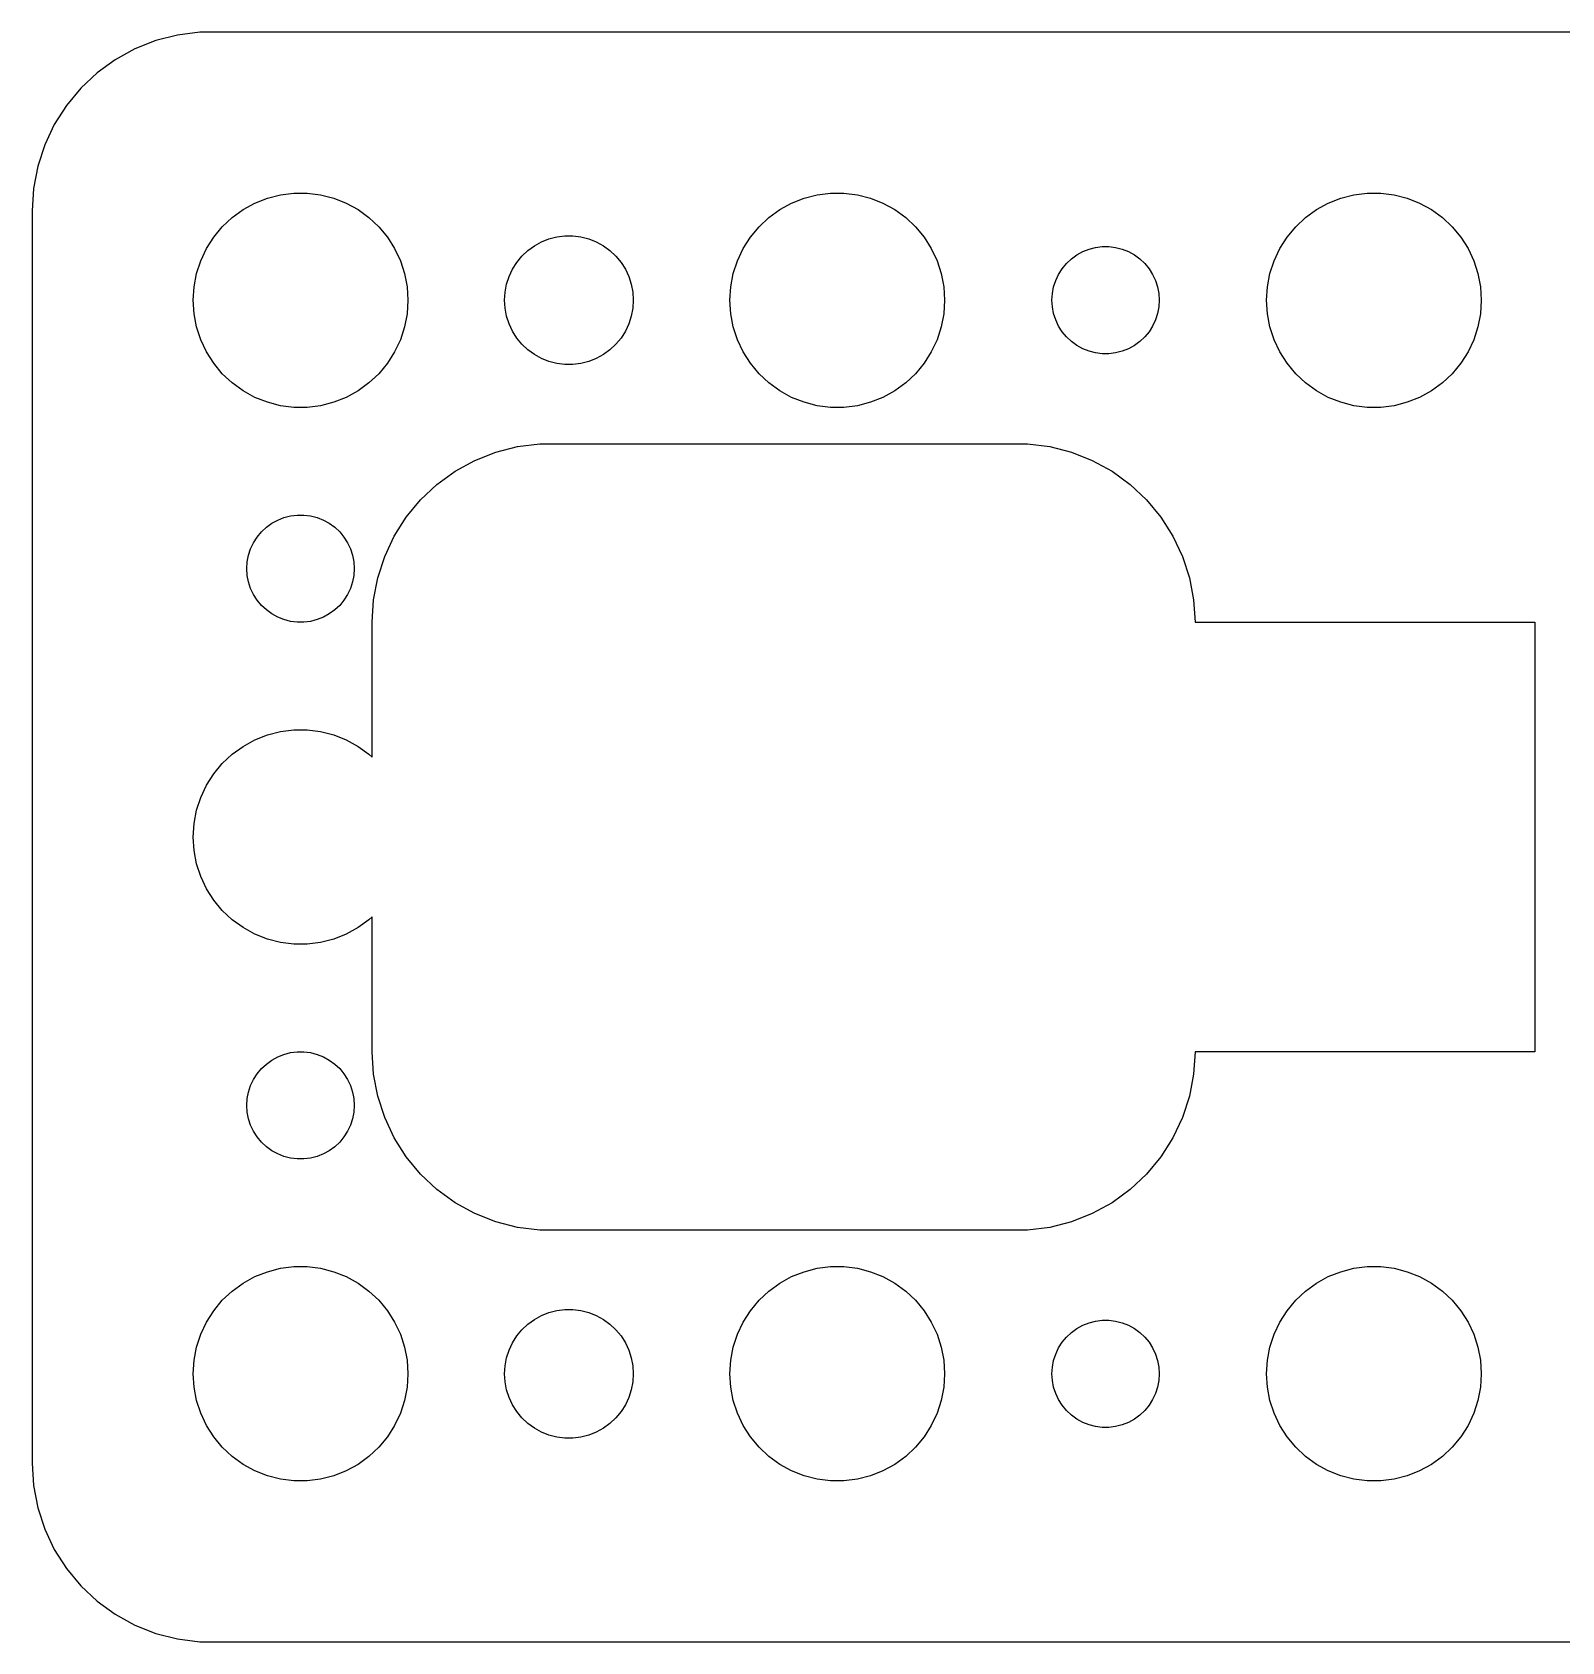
# Model space of a CAD drawing. Header units: metres. Extents: x -67.5 to 22.5, y -22.5 to 76.5.
# Drawn here: x -67.5 to -24.75, y 31.51 to 76.49 of the extents above; entities that cross this region are included whole.
import ezdxf

# ---------------------------------------------------------------- set-up
doc = ezdxf.new("R2010")
doc.units = ezdxf.units.M

msp = doc.modelspace()

# ---------------------------------------------------------------- linework, layer by layer
for p, q in [((-62.8139, 76.4901), (-63.4369, 76.4114)), ((17.8139, 76.4901), (-62.8139, 76.4901)), ((-64.6289, 76.0241), (-65.1791, 75.7216)), ((-64.0451, 76.2553), (-64.6289, 76.0241)), ((-63.4369, 76.4114), (-64.0451, 76.2553)), ((-65.1791, 75.7216), (-65.6871, 75.3526)), ((-65.6871, 75.3526), (-66.1448, 74.9227)), ((-66.1448, 74.9227), (-66.5451, 74.4389)), ((-66.5451, 74.4389), (-66.8815, 73.9088)), ((-66.8815, 73.9088), (-67.1489, 73.3406)), ((-67.1489, 73.3406), (-67.3429, 72.7434)), ((-67.3429, 72.7434), (-67.4606, 72.1267)), ((-67.4606, 72.1267), (-67.5, 71.5)), ((-60.5621, 71.9469), (-60.1884, 71.9941)), ((-60.1884, 71.9941), (-59.8116, 71.9941)), ((-59.8116, 71.9941), (-59.4379, 71.9469)), ((-45.5621, 71.9469), (-45.1884, 71.9941)), ((-45.1884, 71.9941), (-44.8116, 71.9941)), ((-44.8116, 71.9941), (-44.4379, 71.9469)), ((-30.5621, 71.9469), (-30.1884, 71.9941)), ((-30.1884, 71.9941), (-29.8116, 71.9941)), ((-29.8116, 71.9941), (-29.4379, 71.9469)), ((-61.9123, 71.3115), (-61.6075, 71.533)), ((-61.6075, 71.533), (-61.2773, 71.7145)), ((-61.2773, 71.7145), (-60.927, 71.8532)), ((-60.927, 71.8532), (-60.5621, 71.9469)), ((-59.4379, 71.9469), (-59.0729, 71.8532)), ((-59.0729, 71.8532), (-58.7227, 71.7145)), ((-58.7227, 71.7145), (-58.3925, 71.533)), ((-58.3925, 71.533), (-58.0877, 71.3115)), ((-46.9123, 71.3115), (-46.6075, 71.533)), ((-46.6075, 71.533), (-46.2773, 71.7145)), ((-46.2773, 71.7145), (-45.927, 71.8532)), ((-45.927, 71.8532), (-45.5621, 71.9469)), ((-44.4379, 71.9469), (-44.0729, 71.8532)), ((-44.0729, 71.8532), (-43.7227, 71.7145)), ((-43.7227, 71.7145), (-43.3925, 71.533)), ((-43.3925, 71.533), (-43.0877, 71.3115)), ((-31.9123, 71.3115), (-31.6075, 71.533)), ((-31.6075, 71.533), (-31.2773, 71.7145)), ((-31.2773, 71.7145), (-30.927, 71.8532)), ((-30.927, 71.8532), (-30.5621, 71.9469)), ((-29.4379, 71.9469), (-29.0729, 71.8532)), ((-29.0729, 71.8532), (-28.7227, 71.7145)), ((-28.7227, 71.7145), (-28.3925, 71.533)), ((-28.3925, 71.533), (-28.0877, 71.3115)), ((-67.5, 71.5), (-67.5, 36.5)), ((-62.1869, 71.0536), (-61.9123, 71.3115)), ((-58.0877, 71.3115), (-57.8131, 71.0536)), ((-47.1869, 71.0536), (-46.9123, 71.3115)), ((-43.0877, 71.3115), (-42.8131, 71.0536)), ((-32.1869, 71.0536), (-31.9123, 71.3115)), ((-28.0877, 71.3115), (-27.8131, 71.0536)), ((-62.6289, 70.4453), (-62.427, 70.7634)), ((-62.427, 70.7634), (-62.1869, 71.0536)), ((-57.8131, 71.0536), (-57.5729, 70.7634)), ((-57.5729, 70.7634), (-57.3711, 70.4453)), ((-53.4645, 70.5198), (-53.2664, 70.6287)), ((-53.2664, 70.6287), (-53.0562, 70.7119)), ((-53.0562, 70.7119), (-52.8373, 70.7681)), ((-52.8373, 70.7681), (-52.613, 70.7964)), ((-52.613, 70.7964), (-52.387, 70.7964)), ((-52.387, 70.7964), (-52.1627, 70.7681)), ((-52.1627, 70.7681), (-51.9438, 70.7119)), ((-51.9438, 70.7119), (-51.7336, 70.6287)), ((-51.7336, 70.6287), (-51.5355, 70.5198)), ((-47.6289, 70.4453), (-47.427, 70.7634)), ((-47.427, 70.7634), (-47.1869, 71.0536)), ((-42.8131, 71.0536), (-42.5729, 70.7634)), ((-42.5729, 70.7634), (-42.3711, 70.4453)), ((-32.6289, 70.4453), (-32.427, 70.7634)), ((-32.427, 70.7634), (-32.1869, 71.0536)), ((-27.8131, 71.0536), (-27.5729, 70.7634)), ((-27.5729, 70.7634), (-27.3711, 70.4453)), ((-62.7893, 70.1044), (-62.6289, 70.4453)), ((-57.3711, 70.4453), (-57.2107, 70.1044)), ((-53.9562, 70.058), (-53.8121, 70.2322)), ((-53.8121, 70.2322), (-53.6474, 70.3869)), ((-53.6474, 70.3869), (-53.4645, 70.5198)), ((-51.5355, 70.5198), (-51.3526, 70.3869)), ((-51.3526, 70.3869), (-51.1879, 70.2322)), ((-51.1879, 70.2322), (-51.0438, 70.058)), ((-47.7893, 70.1044), (-47.6289, 70.4453)), ((-42.3711, 70.4453), (-42.2107, 70.1044)), ((-38.4561, 70.1558), (-38.3037, 70.2665)), ((-38.3037, 70.2665), (-38.1387, 70.3572)), ((-38.1387, 70.3572), (-37.9635, 70.4266)), ((-37.9635, 70.4266), (-37.7811, 70.4734)), ((-37.7811, 70.4734), (-37.5942, 70.497)), ((-37.5942, 70.497), (-37.4058, 70.497)), ((-37.4058, 70.497), (-37.2189, 70.4734)), ((-37.2189, 70.4734), (-37.0365, 70.4266)), ((-37.0365, 70.4266), (-36.8613, 70.3572)), ((-36.8613, 70.3572), (-36.6963, 70.2665)), ((-36.6963, 70.2665), (-36.5439, 70.1558)), ((-32.7893, 70.1044), (-32.6289, 70.4453)), ((-27.3711, 70.4453), (-27.2107, 70.1044)), ((-62.9763, 69.376), (-62.9057, 69.7461)), ((-62.9057, 69.7461), (-62.7893, 70.1044)), ((-57.2107, 70.1044), (-57.0942, 69.7461)), ((-57.0942, 69.7461), (-57.0237, 69.376)), ((-54.1736, 69.6626), (-54.0773, 69.8671)), ((-54.0773, 69.8671), (-53.9562, 70.058)), ((-51.0438, 70.058), (-50.9226, 69.8671)), ((-50.9226, 69.8671), (-50.8264, 69.6626)), ((-47.9763, 69.376), (-47.9057, 69.7461)), ((-47.9057, 69.7461), (-47.7893, 70.1044)), ((-42.2107, 70.1044), (-42.0942, 69.7461)), ((-42.0942, 69.7461), (-42.0237, 69.376)), ((-38.8947, 69.5522), (-38.8145, 69.7226)), ((-38.8145, 69.7226), (-38.7135, 69.8817)), ((-38.7135, 69.8817), (-38.5934, 70.0268)), ((-38.5934, 70.0268), (-38.4561, 70.1558)), ((-36.5439, 70.1558), (-36.4065, 70.0268)), ((-36.4065, 70.0268), (-36.2865, 69.8817)), ((-36.2865, 69.8817), (-36.1855, 69.7226)), ((-36.1855, 69.7226), (-36.1053, 69.5522)), ((-32.9763, 69.376), (-32.9057, 69.7461)), ((-32.9057, 69.7461), (-32.7893, 70.1044)), ((-27.2107, 70.1044), (-27.0942, 69.7461)), ((-27.0942, 69.7461), (-27.0237, 69.376)), ((-63, 69), (-62.9763, 69.376)), ((-57.0237, 69.376), (-57, 69)), ((-54.2858, 69.2256), (-54.2434, 69.4476)), ((-54.2434, 69.4476), (-54.1736, 69.6626)), ((-50.8264, 69.6626), (-50.7565, 69.4476)), ((-50.7565, 69.4476), (-50.7142, 69.2256)), ((-48, 69), (-47.9763, 69.376)), ((-42.0237, 69.376), (-42, 69)), ((-38.9882, 69.188), (-38.9529, 69.373)), ((-38.9529, 69.373), (-38.8947, 69.5522)), ((-36.1053, 69.5522), (-36.0471, 69.373)), ((-36.0471, 69.373), (-36.0118, 69.188)), ((-33, 69), (-32.9763, 69.376)), ((-27.0237, 69.376), (-27, 69)), ((-62.9763, 68.624), (-63, 69)), ((-57, 69), (-57.0237, 68.624)), ((-54.3, 69), (-54.2858, 69.2256)), ((-54.2858, 68.7744), (-54.3, 69)), ((-50.7142, 69.2256), (-50.7, 69)), ((-50.7, 69), (-50.7142, 68.7744)), ((-47.9763, 68.624), (-48, 69)), ((-42, 69), (-42.0237, 68.624)), ((-39, 69), (-38.9882, 69.188)), ((-38.9882, 68.812), (-39, 69)), ((-36.0118, 69.188), (-36, 69)), ((-36, 69), (-36.0118, 68.812)), ((-32.9763, 68.624), (-33, 69)), ((-27, 69), (-27.0237, 68.624)), ((-62.9057, 68.2539), (-62.9763, 68.624)), ((-57.0237, 68.624), (-57.0942, 68.2539)), ((-54.2434, 68.5524), (-54.2858, 68.7744)), ((-54.1736, 68.3374), (-54.2434, 68.5524)), ((-50.7565, 68.5524), (-50.8264, 68.3374)), ((-50.7142, 68.7744), (-50.7565, 68.5524)), ((-47.9057, 68.2539), (-47.9763, 68.624)), ((-42.0237, 68.624), (-42.0942, 68.2539)), ((-38.9529, 68.627), (-38.9882, 68.812)), ((-38.8947, 68.4478), (-38.9529, 68.627)), ((-38.8145, 68.2774), (-38.8947, 68.4478)), ((-36.1053, 68.4478), (-36.1855, 68.2774)), ((-36.0471, 68.627), (-36.1053, 68.4478)), ((-36.0118, 68.812), (-36.0471, 68.627)), ((-32.9057, 68.2539), (-32.9763, 68.624)), ((-27.0237, 68.624), (-27.0942, 68.2539)), ((-62.7893, 67.8956), (-62.9057, 68.2539)), ((-57.0942, 68.2539), (-57.2107, 67.8956)), ((-54.0773, 68.1328), (-54.1736, 68.3374)), ((-53.9562, 67.942), (-54.0773, 68.1328)), ((-53.8121, 67.7678), (-53.9562, 67.942)), ((-51.0438, 67.942), (-51.1879, 67.7678)), ((-50.9226, 68.1328), (-51.0438, 67.942)), ((-50.8264, 68.3374), (-50.9226, 68.1328)), ((-47.7893, 67.8956), (-47.9057, 68.2539)), ((-42.0942, 68.2539), (-42.2107, 67.8956)), ((-38.7135, 68.1183), (-38.8145, 68.2774)), ((-38.5934, 67.9732), (-38.7135, 68.1183)), ((-38.4561, 67.8442), (-38.5934, 67.9732)), ((-36.4065, 67.9732), (-36.5439, 67.8442)), ((-36.2865, 68.1183), (-36.4065, 67.9732)), ((-36.1855, 68.2774), (-36.2865, 68.1183)), ((-32.7893, 67.8956), (-32.9057, 68.2539)), ((-27.0942, 68.2539), (-27.2107, 67.8956)), ((-62.6289, 67.5547), (-62.7893, 67.8956)), ((-62.427, 67.2366), (-62.6289, 67.5547)), ((-57.3711, 67.5547), (-57.5729, 67.2366)), ((-57.2107, 67.8956), (-57.3711, 67.5547)), ((-53.6474, 67.6131), (-53.8121, 67.7678)), ((-53.4645, 67.4802), (-53.6474, 67.6131)), ((-53.2664, 67.3713), (-53.4645, 67.4802)), ((-51.5355, 67.4802), (-51.7336, 67.3713)), ((-51.3526, 67.6131), (-51.5355, 67.4802)), ((-51.1879, 67.7678), (-51.3526, 67.6131)), ((-47.6289, 67.5547), (-47.7893, 67.8956)), ((-47.427, 67.2366), (-47.6289, 67.5547)), ((-42.3711, 67.5547), (-42.5729, 67.2366)), ((-42.2107, 67.8956), (-42.3711, 67.5547)), ((-38.3037, 67.7335), (-38.4561, 67.8442)), ((-38.1387, 67.6427), (-38.3037, 67.7335)), ((-37.9635, 67.5734), (-38.1387, 67.6427)), ((-37.7811, 67.5266), (-37.9635, 67.5734)), ((-37.5942, 67.5029), (-37.7811, 67.5266)), ((-37.4058, 67.5029), (-37.5942, 67.5029)), ((-37.2189, 67.5266), (-37.4058, 67.5029)), ((-37.0365, 67.5734), (-37.2189, 67.5266)), ((-36.8613, 67.6427), (-37.0365, 67.5734)), ((-36.6963, 67.7335), (-36.8613, 67.6427)), ((-36.5439, 67.8442), (-36.6963, 67.7335)), ((-32.6289, 67.5547), (-32.7893, 67.8956)), ((-32.427, 67.2366), (-32.6289, 67.5547)), ((-27.3711, 67.5547), (-27.5729, 67.2366)), ((-27.2107, 67.8956), (-27.3711, 67.5547)), ((-62.1869, 66.9464), (-62.427, 67.2366)), ((-57.5729, 67.2366), (-57.8131, 66.9464)), ((-53.0562, 67.2881), (-53.2664, 67.3713)), ((-52.8373, 67.2319), (-53.0562, 67.2881)), ((-52.613, 67.2036), (-52.8373, 67.2319)), ((-52.387, 67.2036), (-52.613, 67.2036)), ((-52.1627, 67.2319), (-52.387, 67.2036)), ((-51.9438, 67.2881), (-52.1627, 67.2319)), ((-51.7336, 67.3713), (-51.9438, 67.2881)), ((-47.1869, 66.9464), (-47.427, 67.2366)), ((-42.5729, 67.2366), (-42.8131, 66.9464)), ((-32.1869, 66.9464), (-32.427, 67.2366)), ((-27.5729, 67.2366), (-27.8131, 66.9464)), ((-61.9123, 66.6884), (-62.1869, 66.9464)), ((-61.6075, 66.467), (-61.9123, 66.6884)), ((-58.0877, 66.6884), (-58.3925, 66.467)), ((-57.8131, 66.9464), (-58.0877, 66.6884)), ((-46.9123, 66.6884), (-47.1869, 66.9464)), ((-46.6075, 66.467), (-46.9123, 66.6884)), ((-43.0877, 66.6884), (-43.3925, 66.467)), ((-42.8131, 66.9464), (-43.0877, 66.6884)), ((-31.9123, 66.6884), (-32.1869, 66.9464)), ((-31.6075, 66.467), (-31.9123, 66.6884)), ((-28.0877, 66.6884), (-28.3925, 66.467)), ((-27.8131, 66.9464), (-28.0877, 66.6884)), ((-61.2773, 66.2855), (-61.6075, 66.467)), ((-60.927, 66.1468), (-61.2773, 66.2855)), ((-60.5621, 66.0531), (-60.927, 66.1468)), ((-59.0729, 66.1468), (-59.4379, 66.0531)), ((-58.7227, 66.2855), (-59.0729, 66.1468)), ((-58.3925, 66.467), (-58.7227, 66.2855)), ((-46.2773, 66.2855), (-46.6075, 66.467)), ((-45.927, 66.1468), (-46.2773, 66.2855)), ((-45.5621, 66.0531), (-45.927, 66.1468)), ((-44.0729, 66.1468), (-44.4379, 66.0531)), ((-43.7227, 66.2855), (-44.0729, 66.1468)), ((-43.3925, 66.467), (-43.7227, 66.2855)), ((-31.2773, 66.2855), (-31.6075, 66.467)), ((-30.927, 66.1468), (-31.2773, 66.2855)), ((-30.5621, 66.0531), (-30.927, 66.1468)), ((-29.0729, 66.1468), (-29.4379, 66.0531)), ((-28.7227, 66.2855), (-29.0729, 66.1468)), ((-28.3925, 66.467), (-28.7227, 66.2855)), ((-60.1884, 66.0059), (-60.5621, 66.0531)), ((-59.8116, 66.0059), (-60.1884, 66.0059)), ((-59.4379, 66.0531), (-59.8116, 66.0059)), ((-45.1884, 66.0059), (-45.5621, 66.0531)), ((-44.8116, 66.0059), (-45.1884, 66.0059)), ((-44.4379, 66.0531), (-44.8116, 66.0059)), ((-30.1884, 66.0059), (-30.5621, 66.0531)), ((-29.8116, 66.0059), (-30.1884, 66.0059)), ((-29.4379, 66.0531), (-29.8116, 66.0059)), ((-54.5451, 64.7553), (-53.9369, 64.9114)), ((-53.9369, 64.9114), (-53.3139, 64.9901)), ((-53.3139, 64.9901), (-39.686, 64.9901)), ((-39.686, 64.9901), (-39.0631, 64.9114)), ((-39.0631, 64.9114), (-38.4549, 64.7553)), ((-55.6791, 64.2216), (-55.1289, 64.5241)), ((-55.1289, 64.5241), (-54.5451, 64.7553)), ((-38.4549, 64.7553), (-37.8711, 64.5241)), ((-37.8711, 64.5241), (-37.3209, 64.2216)), ((-56.1871, 63.8526), (-55.6791, 64.2216)), ((-37.3209, 64.2216), (-36.8129, 63.8526)), ((-57.0451, 62.9389), (-56.6448, 63.4227)), ((-56.6448, 63.4227), (-56.1871, 63.8526)), ((-36.8129, 63.8526), (-36.3551, 63.4227)), ((-36.3551, 63.4227), (-35.9549, 62.9389)), ((-60.4635, 62.9266), (-60.2811, 62.9734)), ((-60.2811, 62.9734), (-60.0942, 62.997)), ((-60.0942, 62.997), (-59.9058, 62.997)), ((-59.9058, 62.997), (-59.7189, 62.9734)), ((-59.7189, 62.9734), (-59.5365, 62.9266)), ((-61.2135, 62.3817), (-61.0934, 62.5268)), ((-61.0934, 62.5268), (-60.9561, 62.6558)), ((-60.9561, 62.6558), (-60.8037, 62.7665)), ((-60.8037, 62.7665), (-60.6387, 62.8572)), ((-60.6387, 62.8572), (-60.4635, 62.9266)), ((-59.5365, 62.9266), (-59.3613, 62.8572)), ((-59.3613, 62.8572), (-59.1963, 62.7665)), ((-59.1963, 62.7665), (-59.0439, 62.6558)), ((-59.0439, 62.6558), (-58.9065, 62.5268)), ((-58.9065, 62.5268), (-58.7865, 62.3817)), ((-57.3815, 62.4088), (-57.0451, 62.9389)), ((-35.9549, 62.9389), (-35.6185, 62.4088)), ((-61.3947, 62.0522), (-61.3145, 62.2226)), ((-61.3145, 62.2226), (-61.2135, 62.3817)), ((-58.7865, 62.3817), (-58.6855, 62.2226)), ((-58.6855, 62.2226), (-58.6053, 62.0522)), ((-57.6489, 61.8406), (-57.3815, 62.4088)), ((-35.6185, 62.4088), (-35.3511, 61.8406)), ((-61.5, 61.5), (-61.4882, 61.688)), ((-61.4882, 61.688), (-61.4529, 61.873)), ((-61.4529, 61.873), (-61.3947, 62.0522)), ((-58.6053, 62.0522), (-58.5471, 61.873)), ((-58.5471, 61.873), (-58.5118, 61.688)), ((-58.5118, 61.688), (-58.5, 61.5)), ((-57.8429, 61.2434), (-57.6489, 61.8406)), ((-35.3511, 61.8406), (-35.1571, 61.2434)), ((-61.4882, 61.312), (-61.5, 61.5)), ((-61.4529, 61.127), (-61.4882, 61.312)), ((-58.5118, 61.312), (-58.5471, 61.127)), ((-58.5, 61.5), (-58.5118, 61.312)), ((-57.9606, 60.6267), (-57.8429, 61.2434)), ((-35.1571, 61.2434), (-35.0394, 60.6267)), ((-61.3947, 60.9478), (-61.4529, 61.127)), ((-61.3145, 60.7774), (-61.3947, 60.9478)), ((-61.2135, 60.6183), (-61.3145, 60.7774)), ((-58.6855, 60.7774), (-58.7865, 60.6183)), ((-58.6053, 60.9478), (-58.6855, 60.7774)), ((-58.5471, 61.127), (-58.6053, 60.9478)), ((-61.0934, 60.4732), (-61.2135, 60.6183)), ((-60.9561, 60.3442), (-61.0934, 60.4732)), ((-60.8037, 60.2335), (-60.9561, 60.3442)), ((-59.0439, 60.3442), (-59.1963, 60.2335)), ((-58.9065, 60.4732), (-59.0439, 60.3442)), ((-58.7865, 60.6183), (-58.9065, 60.4732)), ((-58, 60), (-57.9606, 60.6267)), ((-35.0394, 60.6267), (-35, 60)), ((-60.6387, 60.1427), (-60.8037, 60.2335)), ((-60.4635, 60.0734), (-60.6387, 60.1427)), ((-60.2811, 60.0266), (-60.4635, 60.0734)), ((-60.0942, 60.0029), (-60.2811, 60.0266)), ((-59.9058, 60.0029), (-60.0942, 60.0029)), ((-59.7189, 60.0266), (-59.9058, 60.0029)), ((-59.5365, 60.0734), (-59.7189, 60.0266)), ((-59.3613, 60.1427), (-59.5365, 60.0734)), ((-59.1963, 60.2335), (-59.3613, 60.1427)), ((-58, 56.2292), (-58, 60)), ((-35, 60), (-25.5, 60)), ((-25.5, 60), (-25.5, 48)), ((-61.6075, 56.533), (-61.2773, 56.7145)), ((-61.2773, 56.7145), (-60.927, 56.8532)), ((-60.927, 56.8532), (-60.5621, 56.9469)), ((-60.5621, 56.9469), (-60.1884, 56.9941)), ((-60.1884, 56.9941), (-59.8116, 56.9941)), ((-59.8116, 56.9941), (-59.4379, 56.9469)), ((-59.4379, 56.9469), (-59.0729, 56.8532)), ((-59.0729, 56.8532), (-58.7227, 56.7145)), ((-58.7227, 56.7145), (-58.3925, 56.533)), ((-62.1869, 56.0536), (-61.9123, 56.3115)), ((-61.9123, 56.3115), (-61.6075, 56.533)), ((-58.3925, 56.533), (-58.0877, 56.3115)), ((-58.0877, 56.3115), (-58, 56.2292)), ((-62.427, 55.7634), (-62.1869, 56.0536)), ((-62.7893, 55.1044), (-62.6289, 55.4453)), ((-62.6289, 55.4453), (-62.427, 55.7634)), ((-62.9057, 54.7461), (-62.7893, 55.1044)), ((-62.9763, 54.376), (-62.9057, 54.7461)), ((-63, 54), (-62.9763, 54.376)), ((-62.9763, 53.624), (-63, 54)), ((-62.9057, 53.2539), (-62.9763, 53.624)), ((-62.7893, 52.8956), (-62.9057, 53.2539)), ((-62.6289, 52.5547), (-62.7893, 52.8956)), ((-62.427, 52.2366), (-62.6289, 52.5547)), ((-62.1869, 51.9464), (-62.427, 52.2366)), ((-61.9123, 51.6885), (-62.1869, 51.9464)), ((-58, 51.7708), (-58.0877, 51.6885)), ((-58, 48), (-58, 51.7708)), ((-61.6075, 51.467), (-61.9123, 51.6885)), ((-61.2773, 51.2855), (-61.6075, 51.467)), ((-60.927, 51.1468), (-61.2773, 51.2855)), ((-58.7227, 51.2855), (-59.0729, 51.1468)), ((-58.3925, 51.467), (-58.7227, 51.2855)), ((-58.0877, 51.6885), (-58.3925, 51.467)), ((-60.5621, 51.0531), (-60.927, 51.1468)), ((-60.1884, 51.0059), (-60.5621, 51.0531)), ((-59.8116, 51.0059), (-60.1884, 51.0059)), ((-59.4379, 51.0531), (-59.8116, 51.0059)), ((-59.0729, 51.1468), (-59.4379, 51.0531)), ((-60.9561, 47.6558), (-60.8037, 47.7665)), ((-60.8037, 47.7665), (-60.6387, 47.8573)), ((-60.6387, 47.8573), (-60.4635, 47.9266)), ((-60.4635, 47.9266), (-60.2811, 47.9734)), ((-60.2811, 47.9734), (-60.0942, 47.9971)), ((-60.0942, 47.9971), (-59.9058, 47.9971)), ((-59.9058, 47.9971), (-59.7189, 47.9734)), ((-59.7189, 47.9734), (-59.5365, 47.9266)), ((-59.5365, 47.9266), (-59.3613, 47.8573)), ((-59.3613, 47.8573), (-59.1963, 47.7665)), ((-59.1963, 47.7665), (-59.0439, 47.6558)), ((-57.9606, 47.3733), (-58, 48)), ((-35, 48), (-35.0394, 47.3733)), ((-25.5, 48), (-35, 48)), ((-61.3145, 47.2226), (-61.2135, 47.3817)), ((-61.2135, 47.3817), (-61.0934, 47.5268)), ((-61.0934, 47.5268), (-60.9561, 47.6558)), ((-59.0439, 47.6558), (-58.9065, 47.5268)), ((-58.9065, 47.5268), (-58.7865, 47.3817)), ((-58.7865, 47.3817), (-58.6855, 47.2226)), ((-57.8429, 46.7566), (-57.9606, 47.3733)), ((-35.0394, 47.3733), (-35.1571, 46.7566)), ((-61.4882, 46.688), (-61.4529, 46.873)), ((-61.4529, 46.873), (-61.3947, 47.0522)), ((-61.3947, 47.0522), (-61.3145, 47.2226)), ((-58.6855, 47.2226), (-58.6053, 47.0522)), ((-58.6053, 47.0522), (-58.5471, 46.873)), ((-58.5471, 46.873), (-58.5118, 46.688)), ((-61.5, 46.5), (-61.4882, 46.688)), ((-61.4882, 46.312), (-61.5, 46.5)), ((-58.5118, 46.688), (-58.5, 46.5)), ((-58.5, 46.5), (-58.5118, 46.312)), ((-57.6489, 46.1594), (-57.8429, 46.7566)), ((-35.1571, 46.7566), (-35.3511, 46.1594)), ((-61.4529, 46.127), (-61.4882, 46.312)), ((-61.3947, 45.9478), (-61.4529, 46.127)), ((-61.3145, 45.7774), (-61.3947, 45.9478)), ((-58.6053, 45.9478), (-58.6855, 45.7774)), ((-58.5471, 46.127), (-58.6053, 45.9478)), ((-58.5118, 46.312), (-58.5471, 46.127)), ((-57.3815, 45.5912), (-57.6489, 46.1594)), ((-35.3511, 46.1594), (-35.6185, 45.5912)), ((-61.2135, 45.6183), (-61.3145, 45.7774)), ((-61.0934, 45.4732), (-61.2135, 45.6183)), ((-60.9561, 45.3442), (-61.0934, 45.4732)), ((-58.9065, 45.4732), (-59.0439, 45.3442)), ((-58.7865, 45.6183), (-58.9065, 45.4732)), ((-58.6855, 45.7774), (-58.7865, 45.6183)), ((-57.0451, 45.0611), (-57.3815, 45.5912)), ((-35.6185, 45.5912), (-35.9549, 45.0611)), ((-60.8037, 45.2335), (-60.9561, 45.3442)), ((-60.6387, 45.1428), (-60.8037, 45.2335)), ((-60.4635, 45.0734), (-60.6387, 45.1428)), ((-60.2811, 45.0266), (-60.4635, 45.0734)), ((-60.0942, 45.003), (-60.2811, 45.0266)), ((-59.9058, 45.003), (-60.0942, 45.003)), ((-59.7189, 45.0266), (-59.9058, 45.003)), ((-59.5365, 45.0734), (-59.7189, 45.0266)), ((-59.3613, 45.1428), (-59.5365, 45.0734)), ((-59.1963, 45.2335), (-59.3613, 45.1428)), ((-59.0439, 45.3442), (-59.1963, 45.2335)), ((-56.6448, 44.5773), (-57.0451, 45.0611)), ((-35.9549, 45.0611), (-36.3551, 44.5773)), ((-56.1871, 44.1474), (-56.6448, 44.5773)), ((-36.3551, 44.5773), (-36.8129, 44.1474)), ((-55.6791, 43.7784), (-56.1871, 44.1474)), ((-36.8129, 44.1474), (-37.3209, 43.7784)), ((-55.1289, 43.4759), (-55.6791, 43.7784)), ((-37.3209, 43.7784), (-37.8711, 43.4759)), ((-54.5451, 43.2447), (-55.1289, 43.4759)), ((-53.9369, 43.0886), (-54.5451, 43.2447)), ((-38.4549, 43.2447), (-39.0631, 43.0886)), ((-37.8711, 43.4759), (-38.4549, 43.2447)), ((-53.3139, 43.0099), (-53.9369, 43.0886)), ((-39.686, 43.0099), (-53.3139, 43.0099)), ((-39.0631, 43.0886), (-39.686, 43.0099)), ((-61.2773, 41.7145), (-60.927, 41.8532)), ((-60.927, 41.8532), (-60.5621, 41.9469)), ((-60.5621, 41.9469), (-60.1884, 41.9941)), ((-60.1884, 41.9941), (-59.8116, 41.9941)), ((-59.8116, 41.9941), (-59.4379, 41.9469)), ((-59.4379, 41.9469), (-59.0729, 41.8532)), ((-59.0729, 41.8532), (-58.7227, 41.7145)), ((-46.2773, 41.7145), (-45.927, 41.8532)), ((-45.927, 41.8532), (-45.5621, 41.9469)), ((-45.5621, 41.9469), (-45.1884, 41.9941)), ((-45.1884, 41.9941), (-44.8116, 41.9941)), ((-44.8116, 41.9941), (-44.4379, 41.9469)), ((-44.4379, 41.9469), (-44.0729, 41.8532)), ((-44.0729, 41.8532), (-43.7227, 41.7145)), ((-31.2773, 41.7145), (-30.927, 41.8532)), ((-30.927, 41.8532), (-30.5621, 41.9469)), ((-30.5621, 41.9469), (-30.1884, 41.9941)), ((-30.1884, 41.9941), (-29.8116, 41.9941)), ((-29.8116, 41.9941), (-29.4379, 41.9469)), ((-29.4379, 41.9469), (-29.0729, 41.8532)), ((-29.0729, 41.8532), (-28.7227, 41.7145)), ((-61.9123, 41.3116), (-61.6075, 41.533)), ((-61.6075, 41.533), (-61.2773, 41.7145)), ((-58.7227, 41.7145), (-58.3925, 41.533)), ((-58.3925, 41.533), (-58.0877, 41.3116)), ((-46.9123, 41.3116), (-46.6075, 41.533)), ((-46.6075, 41.533), (-46.2773, 41.7145)), ((-43.7227, 41.7145), (-43.3925, 41.533)), ((-43.3925, 41.533), (-43.0877, 41.3116)), ((-31.9123, 41.3116), (-31.6075, 41.533)), ((-31.6075, 41.533), (-31.2773, 41.7145)), ((-28.7227, 41.7145), (-28.3925, 41.533)), ((-28.3925, 41.533), (-28.0877, 41.3116)), ((-62.427, 40.7634), (-62.1869, 41.0536)), ((-62.1869, 41.0536), (-61.9123, 41.3116)), ((-58.0877, 41.3116), (-57.8131, 41.0536)), ((-57.8131, 41.0536), (-57.5729, 40.7634)), ((-47.427, 40.7634), (-47.1869, 41.0536)), ((-47.1869, 41.0536), (-46.9123, 41.3116)), ((-43.0877, 41.3116), (-42.8131, 41.0536)), ((-42.8131, 41.0536), (-42.5729, 40.7634)), ((-32.427, 40.7634), (-32.1869, 41.0536)), ((-32.1869, 41.0536), (-31.9123, 41.3116)), ((-28.0877, 41.3116), (-27.8131, 41.0536)), ((-27.8131, 41.0536), (-27.5729, 40.7634)), ((-62.6289, 40.4453), (-62.427, 40.7634)), ((-57.5729, 40.7634), (-57.3711, 40.4453)), ((-53.6474, 40.3869), (-53.4645, 40.5198)), ((-53.4645, 40.5198), (-53.2664, 40.6287)), ((-53.2664, 40.6287), (-53.0562, 40.7119)), ((-53.0562, 40.7119), (-52.8373, 40.7681)), ((-52.8373, 40.7681), (-52.613, 40.7964)), ((-52.613, 40.7964), (-52.387, 40.7964)), ((-52.387, 40.7964), (-52.1627, 40.7681)), ((-52.1627, 40.7681), (-51.9438, 40.7119)), ((-51.9438, 40.7119), (-51.7336, 40.6287)), ((-51.7336, 40.6287), (-51.5355, 40.5198)), ((-51.5355, 40.5198), (-51.3526, 40.3869)), ((-47.6289, 40.4453), (-47.427, 40.7634)), ((-42.5729, 40.7634), (-42.3711, 40.4453)), ((-37.7811, 40.4734), (-37.5942, 40.4971)), ((-37.5942, 40.4971), (-37.4058, 40.4971)), ((-37.4058, 40.4971), (-37.2189, 40.4734)), ((-32.6289, 40.4453), (-32.427, 40.7634)), ((-27.5729, 40.7634), (-27.3711, 40.4453)), ((-62.9057, 39.7461), (-62.7893, 40.1044)), ((-62.7893, 40.1044), (-62.6289, 40.4453)), ((-57.3711, 40.4453), (-57.2107, 40.1044)), ((-57.2107, 40.1044), (-57.0942, 39.7461)), ((-54.0773, 39.8672), (-53.9562, 40.058)), ((-53.9562, 40.058), (-53.8121, 40.2322)), ((-53.8121, 40.2322), (-53.6474, 40.3869)), ((-51.3526, 40.3869), (-51.1879, 40.2322)), ((-51.1879, 40.2322), (-51.0438, 40.058)), ((-51.0438, 40.058), (-50.9226, 39.8672)), ((-47.9057, 39.7461), (-47.7893, 40.1044)), ((-47.7893, 40.1044), (-47.6289, 40.4453)), ((-42.3711, 40.4453), (-42.2107, 40.1044)), ((-42.2107, 40.1044), (-42.0942, 39.7461)), ((-38.5934, 40.0268), (-38.4561, 40.1558)), ((-38.4561, 40.1558), (-38.3037, 40.2665)), ((-38.3037, 40.2665), (-38.1387, 40.3573)), ((-38.1387, 40.3573), (-37.9635, 40.4266)), ((-37.9635, 40.4266), (-37.7811, 40.4734)), ((-37.2189, 40.4734), (-37.0365, 40.4266)), ((-37.0365, 40.4266), (-36.8613, 40.3573)), ((-36.8613, 40.3573), (-36.6963, 40.2665)), ((-36.6963, 40.2665), (-36.5439, 40.1558)), ((-36.5439, 40.1558), (-36.4065, 40.0268)), ((-32.9057, 39.7461), (-32.7893, 40.1044)), ((-32.7893, 40.1044), (-32.6289, 40.4453)), ((-27.3711, 40.4453), (-27.2107, 40.1044)), ((-27.2107, 40.1044), (-27.0942, 39.7461)), ((-62.9763, 39.376), (-62.9057, 39.7461)), ((-57.0942, 39.7461), (-57.0237, 39.376)), ((-54.2434, 39.4476), (-54.1736, 39.6626)), ((-54.1736, 39.6626), (-54.0773, 39.8672)), ((-50.9226, 39.8672), (-50.8264, 39.6626)), ((-50.8264, 39.6626), (-50.7565, 39.4476)), ((-47.9763, 39.376), (-47.9057, 39.7461)), ((-42.0942, 39.7461), (-42.0237, 39.376)), ((-38.8947, 39.5522), (-38.8145, 39.7226)), ((-38.8145, 39.7226), (-38.7135, 39.8817)), ((-38.7135, 39.8817), (-38.5934, 40.0268)), ((-36.4065, 40.0268), (-36.2865, 39.8817)), ((-36.2865, 39.8817), (-36.1855, 39.7226)), ((-36.1855, 39.7226), (-36.1053, 39.5522)), ((-32.9763, 39.376), (-32.9057, 39.7461)), ((-27.0942, 39.7461), (-27.0237, 39.376)), ((-63, 39), (-62.9763, 39.376)), ((-57.0237, 39.376), (-57, 39)), ((-54.3, 39), (-54.2858, 39.2256)), ((-54.2858, 39.2256), (-54.2434, 39.4476)), ((-50.7565, 39.4476), (-50.7142, 39.2256)), ((-50.7142, 39.2256), (-50.7, 39)), ((-48, 39), (-47.9763, 39.376)), ((-42.0237, 39.376), (-42, 39)), ((-39, 39), (-38.9882, 39.188)), ((-38.9882, 39.188), (-38.9529, 39.373)), ((-38.9529, 39.373), (-38.8947, 39.5522)), ((-36.1053, 39.5522), (-36.0471, 39.373)), ((-36.0471, 39.373), (-36.0118, 39.188)), ((-36.0118, 39.188), (-36, 39)), ((-33, 39), (-32.9763, 39.376)), ((-27.0237, 39.376), (-27, 39)), ((-62.9763, 38.624), (-63, 39)), ((-57, 39), (-57.0237, 38.624)), ((-54.2858, 38.7744), (-54.3, 39)), ((-54.2434, 38.5524), (-54.2858, 38.7744)), ((-50.7142, 38.7744), (-50.7565, 38.5524)), ((-50.7, 39), (-50.7142, 38.7744)), ((-47.9763, 38.624), (-48, 39)), ((-42, 39), (-42.0237, 38.624)), ((-38.9882, 38.812), (-39, 39)), ((-38.9529, 38.627), (-38.9882, 38.812)), ((-36.0118, 38.812), (-36.0471, 38.627)), ((-36, 39), (-36.0118, 38.812)), ((-32.9763, 38.624), (-33, 39)), ((-27, 39), (-27.0237, 38.624)), ((-62.9057, 38.2539), (-62.9763, 38.624)), ((-62.7893, 37.8956), (-62.9057, 38.2539)), ((-57.0942, 38.2539), (-57.2107, 37.8956)), ((-57.0237, 38.624), (-57.0942, 38.2539)), ((-54.1736, 38.3374), (-54.2434, 38.5524)), ((-54.0773, 38.1329), (-54.1736, 38.3374)), ((-50.8264, 38.3374), (-50.9226, 38.1329)), ((-50.7565, 38.5524), (-50.8264, 38.3374)), ((-47.9057, 38.2539), (-47.9763, 38.624)), ((-47.7893, 37.8956), (-47.9057, 38.2539)), ((-42.0942, 38.2539), (-42.2107, 37.8956)), ((-42.0237, 38.624), (-42.0942, 38.2539)), ((-38.8947, 38.4478), (-38.9529, 38.627)), ((-38.8145, 38.2774), (-38.8947, 38.4478)), ((-38.7135, 38.1183), (-38.8145, 38.2774)), ((-36.1855, 38.2774), (-36.2865, 38.1183)), ((-36.1053, 38.4478), (-36.1855, 38.2774)), ((-36.0471, 38.627), (-36.1053, 38.4478)), ((-32.9057, 38.2539), (-32.9763, 38.624)), ((-32.7893, 37.8956), (-32.9057, 38.2539)), ((-27.0942, 38.2539), (-27.2107, 37.8956)), ((-27.0237, 38.624), (-27.0942, 38.2539)), ((-62.6289, 37.5547), (-62.7893, 37.8956)), ((-57.2107, 37.8956), (-57.3711, 37.5547)), ((-53.9562, 37.942), (-54.0773, 38.1329)), ((-53.8121, 37.7678), (-53.9562, 37.942)), ((-51.0438, 37.942), (-51.1879, 37.7678)), ((-50.9226, 38.1329), (-51.0438, 37.942)), ((-47.6289, 37.5547), (-47.7893, 37.8956)), ((-42.2107, 37.8956), (-42.3711, 37.5547)), ((-38.5934, 37.9732), (-38.7135, 38.1183)), ((-38.4561, 37.8442), (-38.5934, 37.9732)), ((-38.3037, 37.7335), (-38.4561, 37.8442)), ((-36.5439, 37.8442), (-36.6963, 37.7335)), ((-36.4065, 37.9732), (-36.5439, 37.8442)), ((-36.2865, 38.1183), (-36.4065, 37.9732)), ((-32.6289, 37.5547), (-32.7893, 37.8956)), ((-27.2107, 37.8956), (-27.3711, 37.5547)), ((-62.427, 37.2366), (-62.6289, 37.5547)), ((-57.3711, 37.5547), (-57.5729, 37.2366)), ((-53.6474, 37.6131), (-53.8121, 37.7678)), ((-53.4645, 37.4802), (-53.6474, 37.6131)), ((-53.2664, 37.3713), (-53.4645, 37.4802)), ((-53.0562, 37.2881), (-53.2664, 37.3713)), ((-51.7336, 37.3713), (-51.9438, 37.2881)), ((-51.5355, 37.4802), (-51.7336, 37.3713)), ((-51.3526, 37.6131), (-51.5355, 37.4802)), ((-51.1879, 37.7678), (-51.3526, 37.6131)), ((-47.427, 37.2366), (-47.6289, 37.5547)), ((-42.3711, 37.5547), (-42.5729, 37.2366)), ((-38.1387, 37.6428), (-38.3037, 37.7335)), ((-37.9635, 37.5734), (-38.1387, 37.6428)), ((-37.7811, 37.5266), (-37.9635, 37.5734)), ((-37.5942, 37.503), (-37.7811, 37.5266)), ((-37.4058, 37.503), (-37.5942, 37.503)), ((-37.2189, 37.5266), (-37.4058, 37.503)), ((-37.0365, 37.5734), (-37.2189, 37.5266)), ((-36.8613, 37.6428), (-37.0365, 37.5734)), ((-36.6963, 37.7335), (-36.8613, 37.6428)), ((-32.427, 37.2366), (-32.6289, 37.5547)), ((-27.3711, 37.5547), (-27.5729, 37.2366)), ((-62.1869, 36.9464), (-62.427, 37.2366)), ((-61.9123, 36.6885), (-62.1869, 36.9464)), ((-57.8131, 36.9464), (-58.0877, 36.6885)), ((-57.5729, 37.2366), (-57.8131, 36.9464)), ((-52.8373, 37.2319), (-53.0562, 37.2881)), ((-52.613, 37.2036), (-52.8373, 37.2319)), ((-52.387, 37.2036), (-52.613, 37.2036)), ((-52.1627, 37.2319), (-52.387, 37.2036)), ((-51.9438, 37.2881), (-52.1627, 37.2319)), ((-47.1869, 36.9464), (-47.427, 37.2366)), ((-46.9123, 36.6885), (-47.1869, 36.9464)), ((-42.8131, 36.9464), (-43.0877, 36.6885)), ((-42.5729, 37.2366), (-42.8131, 36.9464)), ((-32.1869, 36.9464), (-32.427, 37.2366)), ((-31.9123, 36.6885), (-32.1869, 36.9464)), ((-27.8131, 36.9464), (-28.0877, 36.6885)), ((-27.5729, 37.2366), (-27.8131, 36.9464)), ((-67.5, 36.5), (-67.4606, 35.8733)), ((-61.6075, 36.467), (-61.9123, 36.6885)), ((-61.2773, 36.2855), (-61.6075, 36.467)), ((-58.3925, 36.467), (-58.7227, 36.2855)), ((-58.0877, 36.6885), (-58.3925, 36.467)), ((-46.6075, 36.467), (-46.9123, 36.6885)), ((-46.2773, 36.2855), (-46.6075, 36.467)), ((-43.3925, 36.467), (-43.7227, 36.2855)), ((-43.0877, 36.6885), (-43.3925, 36.467)), ((-31.6075, 36.467), (-31.9123, 36.6885)), ((-31.2773, 36.2855), (-31.6075, 36.467)), ((-28.3925, 36.467), (-28.7227, 36.2855)), ((-28.0877, 36.6885), (-28.3925, 36.467)), ((-60.927, 36.1468), (-61.2773, 36.2855)), ((-60.5621, 36.0531), (-60.927, 36.1468)), ((-60.1884, 36.0059), (-60.5621, 36.0531)), ((-59.8116, 36.0059), (-60.1884, 36.0059)), ((-59.4379, 36.0531), (-59.8116, 36.0059)), ((-59.0729, 36.1468), (-59.4379, 36.0531)), ((-58.7227, 36.2855), (-59.0729, 36.1468)), ((-45.927, 36.1468), (-46.2773, 36.2855)), ((-45.5621, 36.0531), (-45.927, 36.1468)), ((-45.1884, 36.0059), (-45.5621, 36.0531)), ((-44.8116, 36.0059), (-45.1884, 36.0059)), ((-44.4379, 36.0531), (-44.8116, 36.0059)), ((-44.0729, 36.1468), (-44.4379, 36.0531)), ((-43.7227, 36.2855), (-44.0729, 36.1468)), ((-30.927, 36.1468), (-31.2773, 36.2855)), ((-30.5621, 36.0531), (-30.927, 36.1468)), ((-30.1884, 36.0059), (-30.5621, 36.0531)), ((-29.8116, 36.0059), (-30.1884, 36.0059)), ((-29.4379, 36.0531), (-29.8116, 36.0059)), ((-29.0729, 36.1468), (-29.4379, 36.0531)), ((-28.7227, 36.2855), (-29.0729, 36.1468)), ((-67.4606, 35.8733), (-67.3429, 35.2566)), ((-67.3429, 35.2566), (-67.1489, 34.6594)), ((-67.1489, 34.6594), (-66.8815, 34.0912)), ((-66.8815, 34.0912), (-66.5451, 33.5611)), ((-66.5451, 33.5611), (-66.1448, 33.0773)), ((-66.1448, 33.0773), (-65.6871, 32.6474)), ((-65.6871, 32.6474), (-65.1791, 32.2784)), ((-65.1791, 32.2784), (-64.6289, 31.9759)), ((-64.6289, 31.9759), (-64.0451, 31.7447)), ((-64.0451, 31.7447), (-63.4369, 31.5886)), ((-63.4369, 31.5886), (-62.8139, 31.5099)), ((-62.8139, 31.5099), (17.8139, 31.5099))]:
    msp.add_line(p, q)

doc.saveas('drawing.dxf')
